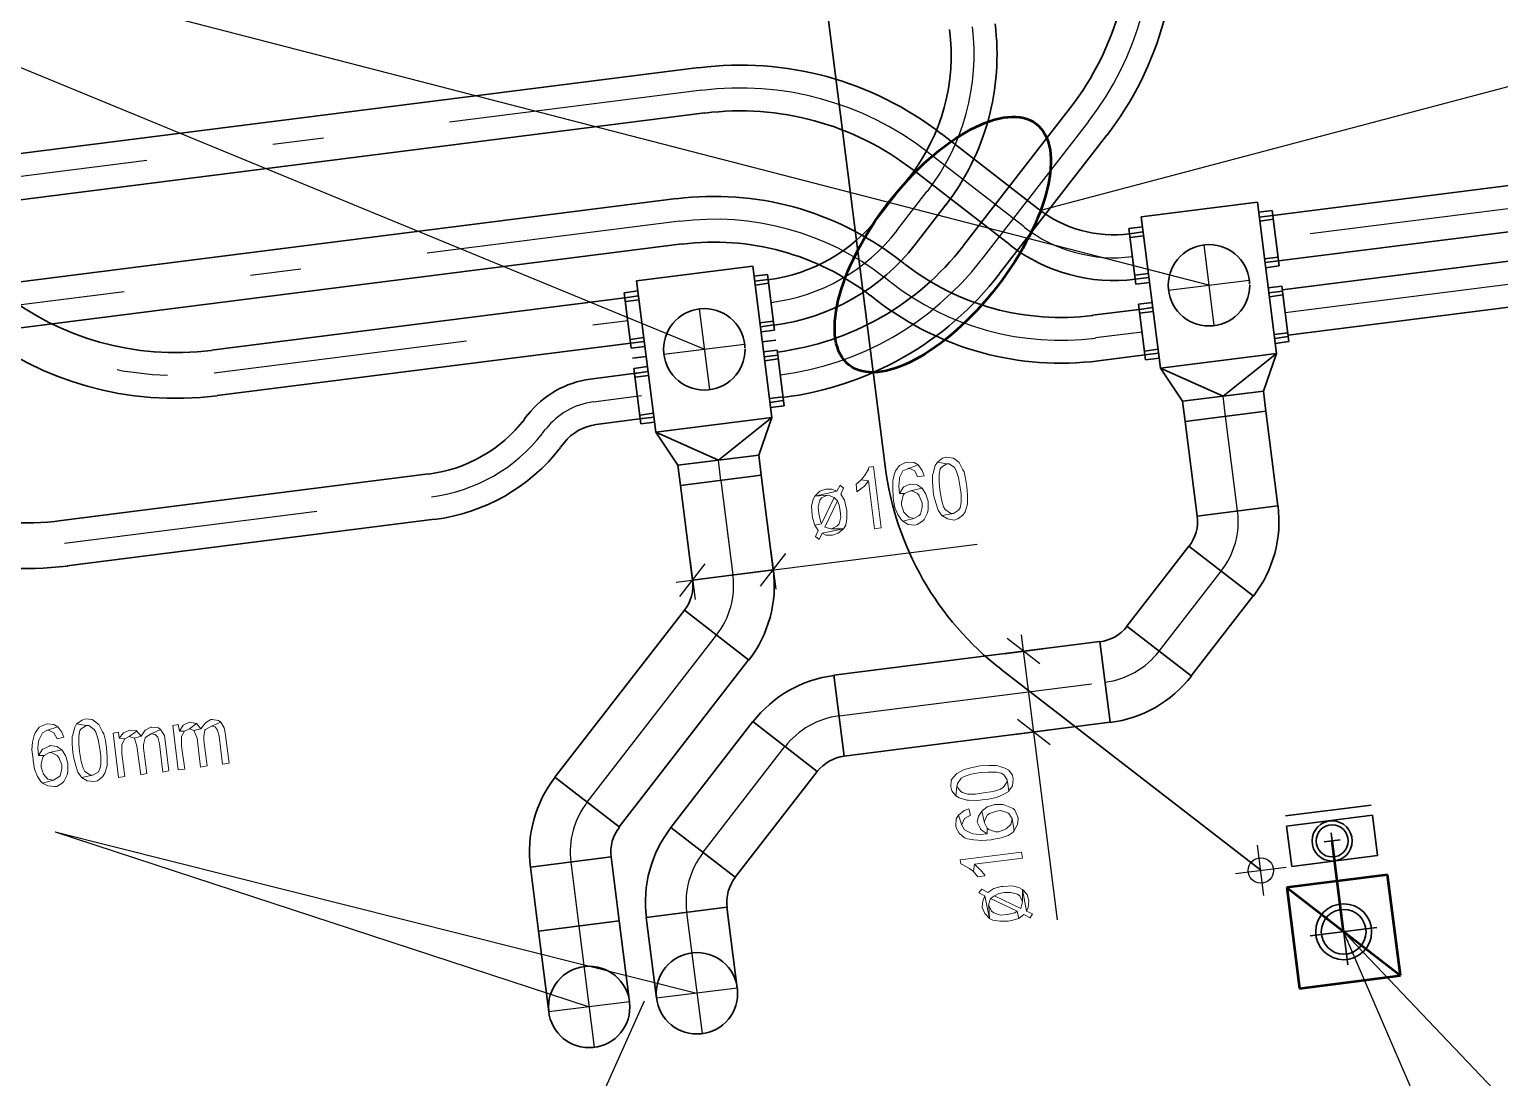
# Model space of a CAD drawing. Header units: metres. Extents: x 2713732.4 to 2713757.2, y 1226081.6 to 1226111.3.
# Drawn here: x 2713742.389 to 2713745.279, y 1226102.037 to 1226104.098 of the extents above; entities that cross this region are included whole.
import ezdxf

# ---------------------------------------------------------------- set-up
doc = ezdxf.new("R2010")
doc.units = ezdxf.units.M
doc.linetypes.add('DASHDOT', pattern=[1, 0.5, -0.25, 0, -0.25])
doc.linetypes.add('HIDDENX2', pattern=[0.75, 0.5, -0.25])
doc.layers.add('einlagen_boden_erstes_og', color=7, linetype='Continuous', true_color=0x000000)

msp = doc.modelspace()

# ---------------------------------------------------------------- linework, layer by layer
at = {"layer": 'einlagen_boden_erstes_og', "color": 96, "linetype": 'Continuous', "lineweight": 35, "true_color": 0x008000, "extrusion": (0.000477202, 0.001815, 0.999998)}
for p, q in [((2713744.0708, 1226103.2389, -0.1823), (2713743.6799, 1226106.3195, -0.1877)), ((2713744.8094, 1226102.4444, -0.1812), (2713744.2986, 1226102.8402, -0.1816))]:
    msp.add_line(p, q, dxfattribs=at)
at = {"layer": 'einlagen_boden_erstes_og', "color": 7, "linetype": 'Continuous', "lineweight": 25, "extrusion": (0.000477202, 0.001815, 0.999998)}
for p, q in [((2713743.7153, 1226103.4691, -0.1825), (2713741.2236, 1226104.4953, -0.1832)), ((2713744.7074, 1226103.595, -0.1832), (2713741.2236, 1226104.4953, -0.1832)), ((2713743.66, 1226103.0109, -0.1816), (2713744.2518, 1226103.086, -0.1821)), ((2713743.8261, 1226103.003, -0.1817), (2713743.8759, 1226103.0673, -0.1818)), ((2713743.8462, 1226103.0732, -0.1818), (2713743.8559, 1226102.9971, -0.1817)), ((2713743.6674, 1226102.9829, -0.1816), (2713743.7172, 1226103.0472, -0.1817)), ((2713743.6875, 1226103.053, -0.1817), (2713743.6971, 1226102.977, -0.1816)), ((2713744.375, 1226102.8502, -0.1817), (2713744.3107, 1226102.9, -0.1817)), ((2713744.4098, 1226102.3473, -0.1808), (2713744.3387, 1226102.9074, -0.1818)), ((2713744.3048, 1226102.8702, -0.1817), (2713744.3809, 1226102.8799, -0.1817)), ((2713744.325, 1226102.7115, -0.1814), (2713744.401, 1226102.7212, -0.1815)), ((2713744.3951, 1226102.6914, -0.1814), (2713744.3309, 1226102.7412, -0.1815)), ((2713742.4392, 1226102.5201, -0.1802), (2713743.4889, 1226102.176, -0.18)), ((2713742.4392, 1226102.5201, -0.1802), (2713743.7008, 1226102.2029, -0.1802)), ((2713745.2518, 1226101.6763, -0.18), (2713744.9722, 1226102.3239, -0.181)), ((2713744.9722, 1226102.3239, -0.181), (2713745.9947, 1226101.2503, -0.1796))]:
    msp.add_line(p, q, dxfattribs=at)
at = {"layer": 'einlagen_boden_erstes_og', "color": 140, "linetype": 'Continuous', "lineweight": 25, "true_color": 0x00c0ff, "extrusion": (0.000477202, 0.001815, 0.999998)}
msp.add_line((2713745.9998, 1226104.1721, -0.1849), (2713744.3765, 1226103.7416, -0.1833), dxfattribs=at)
at = {"layer": 'einlagen_boden_erstes_og', "color": 1, "linetype": 'Continuous', "lineweight": 35, "true_color": 0xff0000, "extrusion": (0.000477202, 0.001815, 0.999998)}
for p, q in [((2713743.7048, 1226104.0229, -0.1835), (2713741.7602, 1226103.7761, -0.1821)), ((2713746.4879, 1226103.9419, -0.1847), (2713744.8331, 1226103.7319, -0.1835)), ((2713743.7162, 1226103.9336, -0.1833), (2713741.7715, 1226103.6868, -0.182)), ((2713744.3718, 1226103.7452, -0.1833), (2713744.1811, 1226103.8929, -0.1835)), ((2713746.4992, 1226103.8526, -0.1845), (2713744.8445, 1226103.6426, -0.1834)), ((2713744.3166, 1226103.674, -0.1832), (2713744.126, 1226103.8218, -0.1833)), ((2713743.6607, 1226103.7653, -0.183), (2713741.5171, 1226103.4933, -0.1815)), ((2713744.5744, 1226103.7293, -0.1834), (2713744.8026, 1226103.7583, -0.1835)), ((2713744.8026, 1226103.7583, -0.1835), (2713744.8403, 1226103.4607, -0.183)), ((2713744.8319, 1226103.7418, -0.1835), (2713744.8051, 1226103.7384, -0.1835)), ((2713744.8063, 1226103.7285, -0.1835), (2713744.8331, 1226103.7319, -0.1835)), ((2713744.8457, 1226103.6327, -0.1833), (2713744.8319, 1226103.7418, -0.1835)), ((2713744.5501, 1226103.7061, -0.1833), (2713744.5769, 1226103.7095, -0.1833)), ((2713744.564, 1226103.597, -0.1831), (2713744.5501, 1226103.7061, -0.1833)), ((2713744.6122, 1226103.4317, -0.1829), (2713744.5744, 1226103.7293, -0.1834)), ((2713744.8073, 1226103.7211, -0.1835), (2713744.8341, 1226103.7245, -0.1835)), ((2713743.672, 1226103.676, -0.1829), (2713741.5285, 1226103.404, -0.1813)), ((2713744.5782, 1226103.6996, -0.1833), (2713744.5514, 1226103.6962, -0.1833)), ((2713744.5791, 1226103.6921, -0.1833), (2713744.5523, 1226103.6887, -0.1833)), ((2713744.1092, 1226103.6367, -0.183), (2713744.0968, 1226103.6463, -0.183)), ((2713744.8167, 1226103.6467, -0.1833), (2713744.8435, 1226103.6501, -0.1834)), ((2713744.8517, 1226103.5859, -0.1833), (2713745.3791, 1226103.6529, -0.1836)), ((2713744.5886, 1226103.6177, -0.1832), (2713744.5618, 1226103.6143, -0.1832)), ((2713744.8177, 1226103.6392, -0.1833), (2713744.8445, 1226103.6426, -0.1834)), ((2713744.8189, 1226103.6293, -0.1833), (2713744.8457, 1226103.6327, -0.1833)), ((2713744.5895, 1226103.6103, -0.1832), (2713744.5627, 1226103.6069, -0.1832)), ((2713744.5908, 1226103.6004, -0.1832), (2713744.564, 1226103.597, -0.1831)), ((2713744.8508, 1226103.593, -0.1833), (2713744.824, 1226103.5896, -0.1832)), ((2713744.8646, 1226103.4839, -0.1831), (2713744.8508, 1226103.593, -0.1833)), ((2713744.054, 1226103.5655, -0.1828), (2713744.0416, 1226103.5751, -0.1828)), ((2713744.569, 1226103.5573, -0.1831), (2713744.5958, 1226103.5607, -0.1831)), ((2713744.8252, 1226103.5797, -0.1832), (2713744.852, 1226103.5831, -0.1832)), ((2713744.8262, 1226103.5723, -0.1832), (2713744.853, 1226103.5757, -0.1832)), ((2713744.863, 1226103.4966, -0.1831), (2713745.3904, 1226103.5636, -0.1835)), ((2713744.5703, 1226103.5474, -0.183), (2713744.4788, 1226103.5358, -0.183)), ((2713744.5829, 1226103.4482, -0.1829), (2713744.569, 1226103.5573, -0.1831)), ((2713744.5971, 1226103.5508, -0.1831), (2713744.5703, 1226103.5474, -0.183)), ((2713744.598, 1226103.5433, -0.1831), (2713744.5712, 1226103.5399, -0.183)), ((2713744.8356, 1226103.4979, -0.1831), (2713744.8624, 1226103.5013, -0.1831)), ((2713744.8366, 1226103.4904, -0.1831), (2713744.8633, 1226103.4938, -0.1831)), ((2713744.8378, 1226103.4805, -0.1831), (2713744.8646, 1226103.4839, -0.1831)), ((2713744.5816, 1226103.4581, -0.1829), (2713744.4901, 1226103.4465, -0.1828)), ((2713744.6074, 1226103.4689, -0.1829), (2713744.5807, 1226103.4655, -0.1829)), ((2713744.6084, 1226103.4615, -0.1829), (2713744.5816, 1226103.4581, -0.1829)), ((2713744.6096, 1226103.4516, -0.1829), (2713744.5829, 1226103.4482, -0.1829)), ((2713744.8403, 1226103.4607, -0.183), (2713744.6122, 1226103.4317, -0.1829)), ((2713744.8403, 1226103.4607, -0.183), (2713744.7351, 1226103.3767, -0.1828)), ((2713744.8403, 1226103.4607, -0.183), (2713744.8144, 1226103.3868, -0.1829)), ((2713744.6557, 1226103.3667, -0.1828), (2713744.6122, 1226103.4317, -0.1829)), ((2713744.7351, 1226103.3767, -0.1828), (2713744.6122, 1226103.4317, -0.1829)), ((2713744.8144, 1226103.3868, -0.1829), (2713744.6557, 1226103.3667, -0.1828)), ((2713744.8144, 1226103.3868, -0.1829), (2713744.8195, 1226103.3471, -0.1828)), ((2713744.6607, 1226103.327, -0.1827), (2713744.6557, 1226103.3667, -0.1828)), ((2713744.6607, 1226103.327, -0.1827), (2713744.8195, 1226103.3471, -0.1828)), ((2713744.8195, 1226103.3471, -0.1828), (2713744.8431, 1226103.1611, -0.1825)), ((2713744.6843, 1226103.141, -0.1824), (2713744.6607, 1226103.327, -0.1827)), ((2713744.6843, 1226103.141, -0.1824), (2713744.8431, 1226103.1611, -0.1825)), ((2713744.5462, 1226102.9245, -0.1819), (2713744.6682, 1226103.0819, -0.1823)), ((2713744.7947, 1226102.9839, -0.1821), (2713744.6682, 1226103.0819, -0.1823)), ((2713744.6682, 1226103.0819, -0.1823), (2713744.7947, 1226102.9839, -0.1821)), ((2713744.7947, 1226102.9839, -0.1821), (2713744.6727, 1226102.8265, -0.1818)), ((2713744.5462, 1226102.9245, -0.1819), (2713744.6727, 1226102.8265, -0.1818)), ((2713744.6727, 1226102.8265, -0.1818), (2713744.5462, 1226102.9245, -0.1819)), ((2713743.9703, 1226102.8278, -0.1815), (2713744.4931, 1226102.8941, -0.1818)), ((2713744.5132, 1226102.7354, -0.1815), (2713744.4931, 1226102.8941, -0.1818)), ((2713744.4931, 1226102.8941, -0.1818), (2713744.5132, 1226102.7354, -0.1815)), ((2713743.9703, 1226102.8278, -0.1815), (2713743.9904, 1226102.669, -0.1812)), ((2713743.9904, 1226102.669, -0.1812), (2713743.9703, 1226102.8278, -0.1815)), ((2713743.6497, 1226102.5288, -0.1808), (2713743.8108, 1226102.7367, -0.1812)), ((2713743.9372, 1226102.6387, -0.1811), (2713743.8108, 1226102.7367, -0.1812)), ((2713743.8108, 1226102.7367, -0.1812), (2713743.9372, 1226102.6387, -0.1811)), ((2713744.5132, 1226102.7354, -0.1815), (2713743.9904, 1226102.669, -0.1812)), ((2713743.9372, 1226102.6387, -0.1811), (2713743.7762, 1226102.4308, -0.1806)), ((2713743.6497, 1226102.5288, -0.1808), (2713743.7762, 1226102.4308, -0.1806)), ((2713743.7762, 1226102.4308, -0.1806), (2713743.6497, 1226102.5288, -0.1808)), ((2713743.76, 1226102.3717, -0.1805), (2713743.6013, 1226102.3516, -0.1804)), ((2713743.76, 1226102.3717, -0.1805), (2713743.6013, 1226102.3516, -0.1804)), ((2713743.6013, 1226102.3516, -0.1804), (2713743.6215, 1226102.1928, -0.1801)), ((2713743.7802, 1226102.213, -0.1802), (2713743.76, 1226102.3717, -0.1805))]:
    msp.add_line(p, q, dxfattribs=at)
at = {"layer": 'einlagen_boden_erstes_og', "color": 7, "linetype": 'DASHDOT', "lineweight": 25, "extrusion": (0.000477202, 0.001815, 0.999998)}
for p, q in [((2713743.7105, 1226103.9783, -0.1834), (2713741.7658, 1226103.7315, -0.182)), ((2713744.4707, 1226103.917, -0.1837), (2713744.2596, 1226103.6446, -0.1831)), ((2713746.4935, 1226103.8973, -0.1846), (2713744.8388, 1226103.6873, -0.1834)), ((2713744.3442, 1226103.7096, -0.1832), (2713744.1535, 1226103.8573, -0.1834)), ((2713744.0942, 1226103.7027, -0.1831), (2713744.1538, 1226103.7796, -0.1833)), ((2713743.6663, 1226103.7207, -0.1829), (2713741.5228, 1226103.4486, -0.1814)), ((2713744.0816, 1226103.6011, -0.1829), (2713744.0692, 1226103.6107, -0.1829)), ((2713744.8573, 1226103.5413, -0.1832), (2713745.3848, 1226103.6082, -0.1835)), ((2713743.7052, 1226103.5485, -0.1826), (2713743.7254, 1226103.3897, -0.1824)), ((2713742.7521, 1226103.4225, -0.182), (2713743.565, 1226103.5256, -0.1825)), ((2713744.5759, 1226103.5027, -0.183), (2713744.4845, 1226103.4911, -0.1829)), ((2713743.6359, 1226103.459, -0.1824), (2713743.7947, 1226103.4792, -0.1826)), ((2713743.4968, 1226103.3658, -0.1822), (2713743.5918, 1226103.3778, -0.1823)), ((2713744.7401, 1226103.3371, -0.1827), (2713744.7351, 1226103.3767, -0.1828)), ((2713744.7637, 1226103.1511, -0.1824), (2713744.7401, 1226103.3371, -0.1827)), ((2713743.397, 1226103.3037, -0.182), (2713743.4041, 1226103.3128, -0.1821)), ((2713743.748, 1226103.2112, -0.182), (2713743.743, 1226103.2509, -0.1821)), ((2713743.748, 1226103.2112, -0.182), (2713743.7717, 1226103.0252, -0.1817)), ((2713742.4575, 1226103.0877, -0.1812), (2713743.1791, 1226103.1793, -0.1817)), ((2713744.6095, 1226102.8755, -0.1818), (2713744.7315, 1226103.0329, -0.1822)), ((2713743.485, 1226102.5787, -0.1808), (2713743.7394, 1226102.907, -0.1815)), ((2713743.9803, 1226102.7484, -0.1813), (2713744.5031, 1226102.8148, -0.1817)), ((2713743.7129, 1226102.4798, -0.1807), (2713743.874, 1226102.6877, -0.1812)), ((2713744.8157, 1226102.3948, -0.1811), (2713744.8031, 1226102.494, -0.1812)), ((2713743.4528, 1226102.4605, -0.1805), (2713743.4687, 1226102.3347, -0.1803)), ((2713744.7598, 1226102.4381, -0.1811), (2713744.859, 1226102.4507, -0.1812)), ((2713743.6807, 1226102.3616, -0.1805), (2713743.7109, 1226102.1235, -0.1801)), ((2713743.4687, 1226102.3347, -0.1803), (2713743.499, 1226102.0966, -0.1799)), ((2713743.7802, 1226102.213, -0.1802), (2713743.6215, 1226102.1928, -0.1801)), ((2713743.5682, 1226102.1861, -0.1801), (2713743.4095, 1226102.1659, -0.18))]:
    msp.add_line(p, q, dxfattribs=at)
at = {"layer": 'einlagen_boden_erstes_og', "color": 150, "linetype": 'Continuous', "lineweight": 35, "true_color": 0x0080ff, "extrusion": (0.000477202, 0.001815, 0.999998)}
for p, q in [((2713744.4351, 1226103.9446, -0.1837), (2713744.224, 1226103.6722, -0.1831)), ((2713744.5062, 1226103.8895, -0.1836), (2713744.2952, 1226103.617, -0.183)), ((2713744.0586, 1226103.7303, -0.1831), (2713744.1182, 1226103.8072, -0.1833)), ((2713744.1298, 1226103.6751, -0.1831), (2713744.1894, 1226103.7521, -0.1832)), ((2713743.5823, 1226103.6034, -0.1827), (2713743.8105, 1226103.6324, -0.1828)), ((2713743.8105, 1226103.6324, -0.1828), (2713743.8483, 1226103.3348, -0.1823)), ((2713743.6201, 1226103.3058, -0.1822), (2713743.5823, 1226103.6034, -0.1827)), ((2713743.8398, 1226103.6159, -0.1828), (2713743.813, 1226103.6125, -0.1828)), ((2713743.8143, 1226103.6026, -0.1828), (2713743.8411, 1226103.606, -0.1828)), ((2713743.8152, 1226103.5952, -0.1828), (2713743.842, 1226103.5986, -0.1828)), ((2713743.8537, 1226103.5068, -0.1826), (2713743.8398, 1226103.6159, -0.1828)), ((2713742.7464, 1226103.4671, -0.182), (2713743.5593, 1226103.5703, -0.1826)), ((2713743.5581, 1226103.5802, -0.1826), (2713743.5849, 1226103.5836, -0.1826)), ((2713743.5719, 1226103.4711, -0.1824), (2713743.5581, 1226103.5802, -0.1826)), ((2713743.5861, 1226103.5737, -0.1826), (2713743.5593, 1226103.5703, -0.1826)), ((2713743.5871, 1226103.5662, -0.1826), (2713743.5603, 1226103.5628, -0.1826)), ((2713743.8247, 1226103.5208, -0.1826), (2713743.8515, 1226103.5242, -0.1827)), ((2713743.8256, 1226103.5133, -0.1826), (2713743.8524, 1226103.5167, -0.1827)), ((2713743.8269, 1226103.5034, -0.1826), (2713743.8537, 1226103.5068, -0.1826)), ((2713742.7577, 1226103.3778, -0.1819), (2713743.5707, 1226103.481, -0.1825)), ((2713743.5965, 1226103.4918, -0.1825), (2713743.5697, 1226103.4884, -0.1825)), ((2713743.5974, 1226103.4844, -0.1825), (2713743.5707, 1226103.481, -0.1825)), ((2713743.5987, 1226103.4745, -0.1825), (2713743.5719, 1226103.4711, -0.1824)), ((2713743.8294, 1226103.4836, -0.1826), (2713743.8562, 1226103.487, -0.1826)), ((2713743.6012, 1226103.4546, -0.1824), (2713743.5744, 1226103.4512, -0.1824)), ((2713743.6012, 1226103.4546, -0.1824), (2713743.5744, 1226103.4512, -0.1824)), ((2713743.8587, 1226103.4671, -0.1826), (2713743.8319, 1226103.4637, -0.1825)), ((2713743.8332, 1226103.4538, -0.1825), (2713743.86, 1226103.4572, -0.1825)), ((2713743.8341, 1226103.4464, -0.1825), (2713743.8609, 1226103.4498, -0.1825)), ((2713743.8726, 1226103.358, -0.1824), (2713743.8587, 1226103.4671, -0.1826)), ((2713743.4911, 1226103.4104, -0.1823), (2713743.5861, 1226103.4225, -0.1824)), ((2713743.577, 1226103.4314, -0.1824), (2713743.6037, 1226103.4348, -0.1824)), ((2713743.5908, 1226103.3223, -0.1822), (2713743.577, 1226103.4314, -0.1824)), ((2713743.605, 1226103.4249, -0.1824), (2713743.5782, 1226103.4215, -0.1823)), ((2713743.6059, 1226103.4174, -0.1824), (2713743.5792, 1226103.414, -0.1823)), ((2713743.8436, 1226103.372, -0.1824), (2713743.8703, 1226103.3754, -0.1824)), ((2713743.8445, 1226103.3645, -0.1824), (2713743.8713, 1226103.3679, -0.1824)), ((2713743.8458, 1226103.3546, -0.1824), (2713743.8726, 1226103.358, -0.1824)), ((2713743.3615, 1226103.3313, -0.1821), (2713743.3685, 1226103.3404, -0.1821)), ((2713743.5025, 1226103.3211, -0.1821), (2713743.5975, 1226103.3332, -0.1822)), ((2713743.6154, 1226103.343, -0.1822), (2713743.5886, 1226103.3396, -0.1822)), ((2713743.6163, 1226103.3356, -0.1822), (2713743.5895, 1226103.3322, -0.1822)), ((2713743.6201, 1226103.3058, -0.1822), (2713743.8483, 1226103.3348, -0.1823)), ((2713743.8483, 1226103.3348, -0.1823), (2713743.743, 1226103.2509, -0.1821)), ((2713743.8483, 1226103.3348, -0.1823), (2713743.8224, 1226103.2609, -0.1822)), ((2713743.6176, 1226103.3257, -0.1822), (2713743.5908, 1226103.3223, -0.1822)), ((2713743.6636, 1226103.2408, -0.1821), (2713743.6201, 1226103.3058, -0.1822)), ((2713743.743, 1226103.2509, -0.1821), (2713743.6201, 1226103.3058, -0.1822)), ((2713743.4326, 1226103.2762, -0.182), (2713743.4396, 1226103.2852, -0.182)), ((2713743.8224, 1226103.2609, -0.1822), (2713743.6636, 1226103.2408, -0.1821)), ((2713743.6687, 1226103.2011, -0.182), (2713743.6636, 1226103.2408, -0.1821)), ((2713743.8224, 1226103.2609, -0.1822), (2713743.8274, 1226103.2212, -0.1821)), ((2713742.4518, 1226103.1324, -0.1813), (2713743.1735, 1226103.2239, -0.1818)), ((2713743.6687, 1226103.2011, -0.182), (2713743.8274, 1226103.2212, -0.1821)), ((2713743.8274, 1226103.2212, -0.1821), (2713743.851, 1226103.0352, -0.1818)), ((2713743.6923, 1226103.0151, -0.1817), (2713743.6687, 1226103.2011, -0.182)), ((2713742.4631, 1226103.0431, -0.1811), (2713743.1848, 1226103.1347, -0.1816)), ((2713743.851, 1226103.0352, -0.1818), (2713743.6923, 1226103.0151, -0.1817)), ((2713743.4218, 1226102.6277, -0.1808), (2713743.6762, 1226102.956, -0.1815)), ((2713743.8026, 1226102.858, -0.1814), (2713743.6762, 1226102.956, -0.1815)), ((2713743.8026, 1226102.858, -0.1814), (2713743.5483, 1226102.5297, -0.1807)), ((2713743.4218, 1226102.6277, -0.1808), (2713743.5483, 1226102.5297, -0.1807)), ((2713743.5483, 1226102.5297, -0.1807), (2713743.4218, 1226102.6277, -0.1808)), ((2713743.5321, 1226102.4706, -0.1806), (2713743.3734, 1226102.4505, -0.1805)), ((2713743.3734, 1226102.4505, -0.1805), (2713743.5321, 1226102.4706, -0.1806)), ((2713743.5321, 1226102.4706, -0.1806), (2713743.5481, 1226102.3448, -0.1804)), ((2713743.3894, 1226102.3247, -0.1803), (2713743.3734, 1226102.4505, -0.1805)), ((2713743.5481, 1226102.3448, -0.1804), (2713743.3894, 1226102.3247, -0.1803)), ((2713743.5481, 1226102.3448, -0.1804), (2713743.3894, 1226102.3247, -0.1803)), ((2713743.5682, 1226102.1861, -0.1801), (2713743.5481, 1226102.3448, -0.1804)), ((2713743.3894, 1226102.3247, -0.1803), (2713743.4095, 1226102.1659, -0.18))]:
    msp.add_line(p, q, dxfattribs=at)
at = {"layer": 'einlagen_boden_erstes_og', "color": 7, "linetype": 'HIDDENX2', "lineweight": 25, "extrusion": (0.000477202, 0.001815, 0.999998)}
for p, q in [((2713744.6973, 1226103.6744, -0.1833), (2713744.7174, 1226103.5156, -0.1831)), ((2713744.628, 1226103.5849, -0.1831), (2713744.7867, 1226103.6051, -0.1833)), ((2713743.5971, 1226102.1872, -0.1801), (2713743.3332, 1226101.5982, -0.1789))]:
    msp.add_line(p, q, dxfattribs=at)
at = {"layer": 'einlagen_boden_erstes_og', "color": 36, "linetype": 'Continuous', "lineweight": 35, "true_color": 0x6a4015, "extrusion": (0.000477202, 0.001815, 0.999998)}
for p, q in [((2713745.0263, 1226102.5727, -0.1815), (2713744.8577, 1226102.5513, -0.1814)), ((2713745.0288, 1226102.5529, -0.1815), (2713744.8602, 1226102.5315, -0.1813)), ((2713745.0389, 1226102.4735, -0.1813), (2713745.0288, 1226102.5529, -0.1815)), ((2713744.8703, 1226102.4521, -0.1812), (2713744.8602, 1226102.5315, -0.1813)), ((2713744.9515, 1226102.4869, -0.1813), (2713744.9476, 1226102.5181, -0.1814)), ((2713744.9339, 1226102.5005, -0.1813), (2713744.9652, 1226102.5045, -0.1813)), ((2713745.0389, 1226102.4735, -0.1813), (2713744.8703, 1226102.4521, -0.1812))]:
    msp.add_line(p, q, dxfattribs=at)
at = {"layer": 'einlagen_boden_erstes_og', "color": 36, "linetype": 'Continuous', "lineweight": 50, "true_color": 0x6a4015, "extrusion": (0.000477202, 0.001815, 0.999998)}
msp.add_line((2713744.9722, 1226102.3239, -0.181), (2713744.9495, 1226102.5025, -0.1813), dxfattribs=at)
at = {"layer": 'einlagen_boden_erstes_og', "color": 7, "linetype": 'HIDDENX2', "lineweight": 50, "extrusion": (0.000477202, 0.001815, 0.999998)}
for p, q in [((2713745.0588, 1226102.4357, -0.1813), (2713744.8604, 1226102.4105, -0.1811)), ((2713745.084, 1226102.2373, -0.1809), (2713745.0588, 1226102.4357, -0.1813)), ((2713744.8604, 1226102.4105, -0.1811), (2713744.8856, 1226102.2121, -0.1808)), ((2713744.8604, 1226102.4105, -0.1811), (2713745.084, 1226102.2373, -0.1809)), ((2713744.8856, 1226102.2121, -0.1808), (2713745.084, 1226102.2373, -0.1809))]:
    msp.add_line(p, q, dxfattribs=at)
at = {"layer": 'einlagen_boden_erstes_og', "color": 36, "linetype": 'DASHDOT', "lineweight": 35, "true_color": 0x6a4015, "extrusion": (0.000477202, 0.001815, 0.999998)}
for p, q in [((2713744.9639, 1226102.3894, -0.1811), (2713744.9805, 1226102.2585, -0.1809)), ((2713744.9067, 1226102.3156, -0.181), (2713745.0377, 1226102.3322, -0.1811))]:
    msp.add_line(p, q, dxfattribs=at)
at = {"layer": 'einlagen_boden_erstes_og', "color": 7, "lineweight": 0}
for points in [[(2713744.1152, 1226103.2471), (2713744.1108, 1226103.246), (2713744.0989, 1226103.2406), (2713744.0913, 1226103.2297), (2713744.0891, 1226103.2243), (2713744.0858, 1226103.2113), (2713744.0858, 1226103.1961), (2713744.0869, 1226103.1776), (2713744.0869, 1226103.1754), (2713744.0902, 1226103.1581), (2713744.0956, 1226103.1439), (2713744.1021, 1226103.1342), (2713744.1054, 1226103.1309), (2713744.1271, 1226103.1363), (2713744.1173, 1226103.1385), (2713744.1076, 1226103.1483), (2713744.1032, 1226103.1624), (2713744.1032, 1226103.1678), (2713744.1065, 1226103.182), (2713744.1087, 1226103.1852), (2713744.0989, 1226103.1852), (2713744.0978, 1226103.2004), (2713744.0989, 1226103.2135), (2713744.0989, 1226103.2167), (2713744.1054, 1226103.2297), (2713744.1152, 1226103.2341), (2713744.1358, 1226103.2417), (2713744.1282, 1226103.246)], [(2713744.1358, 1226103.2417), (2713744.1152, 1226103.2341), (2713744.1173, 1226103.2352), (2713744.1293, 1226103.2297), (2713744.1347, 1226103.2178), (2713744.1478, 1226103.22), (2713744.1434, 1226103.2308)], [(2713744.1738, 1226103.2471), (2713744.1695, 1226103.2406), (2713744.1651, 1226103.2254), (2713744.164, 1226103.2221), (2713744.164, 1226103.208), (2713744.1651, 1226103.1906), (2713744.1662, 1226103.183), (2713744.1706, 1226103.1667), (2713744.1749, 1226103.1526), (2713744.1814, 1226103.1428), (2713744.1825, 1226103.1418), (2713744.2053, 1226103.1461), (2713744.1999, 1226103.1461), (2713744.189, 1226103.1537), (2713744.1858, 1226103.1591), (2713744.1814, 1226103.1733), (2713744.1782, 1226103.1928), (2713744.1771, 1226103.2069), (2713744.1771, 1226103.2232), (2713744.1793, 1226103.2341), (2713744.1814, 1226103.2373), (2713744.1923, 1226103.2439)], [(2713744.1912, 1226103.2569), (2713744.1836, 1226103.2547), (2713744.1738, 1226103.2471), (2713744.1923, 1226103.2439), (2713744.1966, 1226103.2439), (2713744.2075, 1226103.2363), (2713744.2108, 1226103.2308), (2713744.2151, 1226103.2167), (2713744.2184, 1226103.1972), (2713744.2205, 1226103.1841), (2713744.2205, 1226103.1678), (2713744.2184, 1226103.157), (2713744.2151, 1226103.1526), (2713744.2053, 1226103.1461), (2713744.1825, 1226103.1418), (2713744.1934, 1226103.1352), (2713744.2064, 1226103.1331), (2713744.214, 1226103.1352), (2713744.2238, 1226103.1428), (2713744.2281, 1226103.1494), (2713744.2325, 1226103.1646), (2713744.2325, 1226103.1678), (2713744.2325, 1226103.182), (2713744.2314, 1226103.1993), (2713744.2292, 1226103.2145), (2713744.226, 1226103.2276), (2713744.2238, 1226103.2319), (2713744.2173, 1226103.245), (2713744.2162, 1226103.246), (2713744.2053, 1226103.2547), (2713744.2042, 1226103.2547)], [(2713744.0239, 1226103.2124), (2713744.0141, 1226103.2037), (2713744.0152, 1226103.1885), (2713744.0174, 1226103.1896), (2713744.0283, 1226103.1982), (2713744.0294, 1226103.1993), (2713744.038, 1226103.2102)], [(2713744.0478, 1226103.2384), (2713744.0391, 1226103.2373), (2713744.038, 1226103.233), (2713744.0304, 1226103.22), (2713744.0239, 1226103.2124), (2713744.038, 1226103.2102), (2713744.05, 1226103.1157), (2713744.063, 1226103.1179)], [(2713743.9826, 1226103.2015), (2713743.9761, 1226103.1896), (2713743.9327, 1226103.1798), (2713743.9577, 1226103.182), (2713743.9588, 1226103.182), (2713743.9707, 1226103.1776), (2713743.9772, 1226103.1711), (2713743.9805, 1226103.1624), (2713743.9826, 1226103.1515), (2713743.9837, 1226103.1385), (2713743.9805, 1226103.1255), (2713743.9761, 1226103.1211), (2713743.9653, 1226103.1157), (2713743.9892, 1226103.1157), (2713743.9935, 1226103.1233), (2713743.9957, 1226103.1363), (2713743.9957, 1226103.1526), (2713743.9946, 1226103.157), (2713743.9913, 1226103.1722), (2713743.9837, 1226103.1841), (2713743.9892, 1226103.1961)], [(2713743.9555, 1226103.1939), (2713743.9544, 1226103.1939), (2713743.9425, 1226103.1896), (2713743.9327, 1226103.1798), (2713743.9761, 1226103.1896), (2713743.9664, 1226103.1939)], [(2713744.1206, 1226103.2037), (2713744.1195, 1226103.2037), (2713744.1076, 1226103.1982), (2713744.1065, 1226103.1972), (2713744.0989, 1226103.1852), (2713744.1087, 1226103.1852), (2713744.1206, 1226103.1906), (2713744.1434, 1226103.1961), (2713744.1336, 1226103.2026)], [(2713744.1434, 1226103.1961), (2713744.1206, 1226103.1906), (2713744.1239, 1226103.1906), (2713744.1347, 1226103.1852), (2713744.138, 1226103.1809), (2713744.1434, 1226103.1667), (2713744.1434, 1226103.1581), (2713744.1402, 1226103.145), (2713744.138, 1226103.1418), (2713744.1271, 1226103.1363), (2713744.1054, 1226103.1309), (2713744.1163, 1226103.1244), (2713744.1293, 1226103.1233), (2713744.1336, 1226103.1244), (2713744.1445, 1226103.1309), (2713744.1478, 1226103.1342), (2713744.1543, 1226103.1472), (2713744.1554, 1226103.1537), (2713744.1554, 1226103.1689), (2713744.1554, 1226103.17), (2713744.151, 1226103.1841)], [(2713743.9327, 1226103.1798), (2713743.9294, 1226103.1743), (2713743.9262, 1226103.1602), (2713743.9273, 1226103.1428), (2713743.9283, 1226103.1374), (2713743.9327, 1226103.1233), (2713743.9457, 1226103.1255), (2713743.9435, 1226103.1309), (2713743.9403, 1226103.1461), (2713743.9392, 1226103.1591), (2713743.9425, 1226103.1722), (2713743.9457, 1226103.1765), (2713743.9577, 1226103.182)], [(2713743.9707, 1226103.1776), (2713743.9457, 1226103.1255), (2713743.9327, 1226103.1233), (2713743.9392, 1226103.1124), (2713743.9338, 1226103.1005), (2713743.9414, 1226103.0951), (2713743.9468, 1226103.107), (2713743.9892, 1226103.1157), (2713743.9653, 1226103.1157), (2713743.9642, 1226103.1157), (2713743.9522, 1226103.1189), (2713743.9772, 1226103.1711)], [(2713743.9892, 1226103.1157), (2713743.9468, 1226103.107), (2713743.9544, 1226103.1037), (2713743.9674, 1226103.1037), (2713743.9783, 1226103.107)], [(2713742.4239, 1226102.7322), (2713742.4196, 1226102.7312), (2713742.4076, 1226102.7257), (2713742.4, 1226102.7149), (2713742.3978, 1226102.7094), (2713742.3946, 1226102.6964), (2713742.3935, 1226102.6812), (2713742.3957, 1226102.6627), (2713742.3957, 1226102.6606), (2713742.3989, 1226102.6432), (2713742.4043, 1226102.6291), (2713742.4109, 1226102.6193), (2713742.4141, 1226102.616), (2713742.4359, 1226102.6215), (2713742.425, 1226102.6236), (2713742.4163, 1226102.6334), (2713742.412, 1226102.6475), (2713742.412, 1226102.654), (2713742.4152, 1226102.6671), (2713742.4174, 1226102.6703), (2713742.4065, 1226102.6703), (2713742.4054, 1226102.6855), (2713742.4065, 1226102.6986), (2713742.4076, 1226102.7018), (2713742.4141, 1226102.7149), (2713742.4239, 1226102.7203), (2713742.4445, 1226102.7268), (2713742.4369, 1226102.7312)], [(2713742.4445, 1226102.7268), (2713742.4239, 1226102.7203), (2713742.4261, 1226102.7203), (2713742.4369, 1226102.7149), (2713742.4435, 1226102.7029), (2713742.4565, 1226102.7062), (2713742.4521, 1226102.716)], [(2713742.4815, 1226102.7322), (2713742.4782, 1226102.7257), (2713742.4739, 1226102.7105), (2713742.4728, 1226102.7073), (2713742.4728, 1226102.6931), (2713742.4739, 1226102.6758), (2713742.475, 1226102.6682), (2713742.4793, 1226102.6519), (2713742.4836, 1226102.6377), (2713742.4902, 1226102.628), (2713742.4912, 1226102.6269), (2713742.513, 1226102.6312), (2713742.5086, 1226102.6312), (2713742.4978, 1226102.6388), (2713742.4945, 1226102.6454), (2713742.4902, 1226102.6584), (2713742.4869, 1226102.6779), (2713742.4858, 1226102.6931), (2713742.4858, 1226102.7084), (2713742.488, 1226102.7192), (2713742.4902, 1226102.7225), (2713742.501, 1226102.729)], [(2713742.4989, 1226102.742), (2713742.4923, 1226102.7399), (2713742.4815, 1226102.7322), (2713742.501, 1226102.729), (2713742.5054, 1226102.729), (2713742.5162, 1226102.7214), (2713742.5195, 1226102.716), (2713742.5238, 1226102.7018), (2713742.5271, 1226102.6834), (2713742.5293, 1226102.6692), (2713742.5293, 1226102.653), (2713742.5271, 1226102.6432), (2713742.5238, 1226102.6377), (2713742.513, 1226102.6312), (2713742.4912, 1226102.6269), (2713742.5021, 1226102.6204), (2713742.5151, 1226102.6193), (2713742.5227, 1226102.6204), (2713742.5325, 1226102.628), (2713742.5369, 1226102.6356), (2713742.5412, 1226102.6497), (2713742.5412, 1226102.653), (2713742.5412, 1226102.6671), (2713742.5401, 1226102.6845), (2713742.538, 1226102.6997), (2713742.5347, 1226102.7127), (2713742.5325, 1226102.717), (2713742.526, 1226102.7301), (2713742.5249, 1226102.7312), (2713742.5141, 1226102.7399), (2713742.5119, 1226102.7409)], [(2713742.6292, 1226102.7257), (2713742.627, 1226102.7257), (2713742.6162, 1226102.7203), (2713742.6086, 1226102.7084), (2713742.5955, 1226102.704), (2713742.5955, 1226102.704), (2713742.5999, 1226102.6888), (2713742.6075, 1226102.6323), (2713742.6194, 1226102.6345), (2713742.6129, 1226102.6845), (2713742.6129, 1226102.6921), (2713742.6162, 1226102.7051), (2713742.6173, 1226102.7062), (2713742.6281, 1226102.7127), (2713742.6466, 1226102.7214), (2713742.6422, 1226102.7246)], [(2713742.6466, 1226102.7214), (2713742.6281, 1226102.7127), (2713742.6357, 1226102.7116), (2713742.6411, 1226102.7062), (2713742.6444, 1226102.6931), (2713742.6509, 1226102.6377), (2713742.6629, 1226102.6399), (2713742.6553, 1226102.6997), (2713742.6542, 1226102.7094)], [(2713742.6813, 1226102.7312), (2713742.6705, 1226102.729), (2713742.6813, 1226102.6421), (2713742.6944, 1226102.6432), (2713742.6879, 1226102.6888), (2713742.6879, 1226102.6921), (2713742.6879, 1226102.7073), (2713742.6933, 1226102.7181), (2713742.6835, 1226102.7181)], [(2713742.7042, 1226102.7355), (2713742.7031, 1226102.7355), (2713742.6911, 1226102.7301), (2713742.6835, 1226102.7181), (2713742.6933, 1226102.7181), (2713742.7031, 1226102.7225), (2713742.7172, 1226102.7333), (2713742.7172, 1226102.7333)], [(2713742.7172, 1226102.7333), (2713742.7031, 1226102.7225), (2713742.7128, 1226102.7192), (2713742.7259, 1226102.7225)], [(2713742.7476, 1226102.7409), (2713742.7454, 1226102.7409), (2713742.7346, 1226102.7344), (2713742.7259, 1226102.7225), (2713742.7128, 1226102.7192), (2713742.7128, 1226102.7181), (2713742.7183, 1226102.704), (2713742.7248, 1226102.6475), (2713742.7378, 1226102.6497), (2713742.7313, 1226102.6997), (2713742.7313, 1226102.7073), (2713742.7335, 1226102.7203), (2713742.7346, 1226102.7214), (2713742.7465, 1226102.7279), (2713742.765, 1226102.7355), (2713742.7606, 1226102.7388)], [(2713742.765, 1226102.7355), (2713742.7465, 1226102.7279), (2713742.7541, 1226102.7268), (2713742.7585, 1226102.7203), (2713742.7617, 1226102.7084), (2713742.7682, 1226102.653), (2713742.7813, 1226102.6551), (2713742.7737, 1226102.7149), (2713742.7715, 1226102.7246)], [(2713742.564, 1226102.716), (2713742.5532, 1226102.7138), (2713742.564, 1226102.6269), (2713742.576, 1226102.6291), (2713742.5705, 1226102.6736), (2713742.5705, 1226102.6779), (2713742.5705, 1226102.6921), (2713742.576, 1226102.7029), (2713742.5651, 1226102.704)], [(2713742.5858, 1226102.7203), (2713742.5858, 1226102.7203), (2713742.5738, 1226102.7149), (2713742.5651, 1226102.704), (2713742.576, 1226102.7029), (2713742.5847, 1226102.7073), (2713742.5999, 1226102.7181), (2713742.5988, 1226102.7192)], [(2713742.5999, 1226102.7181), (2713742.5847, 1226102.7073), (2713742.5955, 1226102.704), (2713742.6086, 1226102.7084)], [(2713742.4293, 1226102.6899), (2713742.4282, 1226102.6888), (2713742.4163, 1226102.6834), (2713742.4141, 1226102.6823), (2713742.4065, 1226102.6703), (2713742.4174, 1226102.6703), (2713742.4282, 1226102.6758), (2713742.4521, 1226102.6812), (2713742.4424, 1226102.6877)], [(2713742.4521, 1226102.6812), (2713742.4282, 1226102.6758), (2713742.4315, 1226102.6758), (2713742.4435, 1226102.6703), (2713742.4467, 1226102.666), (2713742.4521, 1226102.6519), (2713742.4521, 1226102.6443), (2713742.4489, 1226102.6301), (2713742.4467, 1226102.628), (2713742.4359, 1226102.6215), (2713742.4141, 1226102.616), (2713742.425, 1226102.6106), (2713742.438, 1226102.6095), (2713742.4424, 1226102.6095), (2713742.4532, 1226102.616), (2713742.4565, 1226102.6193), (2713742.463, 1226102.6323), (2713742.4641, 1226102.6388), (2713742.4641, 1226102.654), (2713742.4641, 1226102.6551), (2713742.4597, 1226102.6703)], [(2713744.1999, 1226102.6084), (2713744.2021, 1226102.6008), (2713744.2097, 1226102.591), (2713744.2118, 1226102.6095), (2713744.2129, 1226102.6149), (2713744.2205, 1226102.6258), (2713744.226, 1226102.6291), (2713744.2401, 1226102.6334), (2713744.2586, 1226102.6367), (2713744.2727, 1226102.6377), (2713744.289, 1226102.6377), (2713744.2987, 1226102.6356), (2713744.3042, 1226102.6323), (2713744.3107, 1226102.6225), (2713744.3139, 1226102.6008), (2713744.3216, 1226102.6106), (2713744.3226, 1226102.6236), (2713744.3216, 1226102.6312), (2713744.3139, 1226102.641), (2713744.3063, 1226102.6454), (2713744.2922, 1226102.6497), (2713744.289, 1226102.6508), (2713744.2748, 1226102.6508), (2713744.2575, 1226102.6497), (2713744.2423, 1226102.6464), (2713744.2292, 1226102.6432), (2713744.2249, 1226102.6421), (2713744.2118, 1226102.6345), (2713744.2108, 1226102.6334), (2713744.2021, 1226102.6236), (2713744.201, 1226102.6215)], [(2713744.2097, 1226102.591), (2713744.2162, 1226102.5867), (2713744.2314, 1226102.5823), (2713744.2347, 1226102.5823), (2713744.2488, 1226102.5813), (2713744.2662, 1226102.5834), (2713744.2738, 1226102.5845), (2713744.2901, 1226102.5878), (2713744.3031, 1226102.5932), (2713744.3139, 1226102.5997), (2713744.3139, 1226102.6008), (2713744.3107, 1226102.6225), (2713744.3107, 1226102.6182), (2713744.3031, 1226102.6073), (2713744.2966, 1226102.603), (2713744.2835, 1226102.5997), (2713744.264, 1226102.5965), (2713744.2488, 1226102.5943), (2713744.2336, 1226102.5943), (2713744.2227, 1226102.5976), (2713744.2194, 1226102.5997), (2713744.2118, 1226102.6095)], [(2713744.2097, 1226102.5324), (2713744.2108, 1226102.528), (2713744.2162, 1226102.5172), (2713744.2271, 1226102.5085), (2713744.2325, 1226102.5063), (2713744.2455, 1226102.5041), (2713744.2607, 1226102.5031), (2713744.2792, 1226102.5041), (2713744.2814, 1226102.5052), (2713744.2987, 1226102.5085), (2713744.3129, 1226102.5128), (2713744.3226, 1226102.5193), (2713744.3248, 1226102.5226), (2713744.3205, 1226102.5454), (2713744.3183, 1226102.5346), (2713744.3085, 1226102.5259), (2713744.2944, 1226102.5204), (2713744.2879, 1226102.5204), (2713744.2748, 1226102.5248), (2713744.2716, 1226102.527), (2713744.2716, 1226102.5161), (2713744.2564, 1226102.515), (2713744.2433, 1226102.5161), (2713744.2401, 1226102.5172), (2713744.2271, 1226102.5237), (2713744.2216, 1226102.5335), (2713744.2151, 1226102.553), (2713744.2108, 1226102.5454)], [(2713744.2151, 1226102.553), (2713744.2216, 1226102.5335), (2713744.2216, 1226102.5346), (2713744.2271, 1226102.5465), (2713744.239, 1226102.553), (2713744.2357, 1226102.565), (2713744.226, 1226102.5617)], [(2713744.252, 1226102.5389), (2713744.2531, 1226102.5367), (2713744.2586, 1226102.5259), (2713744.2596, 1226102.5237), (2713744.2716, 1226102.5161), (2713744.2716, 1226102.527), (2713744.2662, 1226102.5378), (2713744.2607, 1226102.5606), (2713744.2542, 1226102.5508)], [(2713744.2607, 1226102.5606), (2713744.2662, 1226102.5378), (2713744.2662, 1226102.5411), (2713744.2716, 1226102.553), (2713744.2759, 1226102.5563), (2713744.2901, 1226102.5606), (2713744.2977, 1226102.5617), (2713744.3118, 1226102.5574), (2713744.3139, 1226102.5563), (2713744.3205, 1226102.5454), (2713744.3248, 1226102.5226), (2713744.3313, 1226102.5346), (2713744.3324, 1226102.5465), (2713744.3313, 1226102.5508), (2713744.3259, 1226102.5628), (2713744.3226, 1226102.5661), (2713744.3096, 1226102.5715), (2713744.3031, 1226102.5737), (2713744.2879, 1226102.5737), (2713744.2868, 1226102.5737), (2713744.2716, 1226102.5693)], [(2713744.2184, 1226102.465), (2713744.2194, 1226102.4574), (2713744.2238, 1226102.4553), (2713744.2368, 1226102.4477), (2713744.2444, 1226102.4422), (2713744.2466, 1226102.4563), (2713744.3411, 1226102.4683), (2713744.3389, 1226102.4802)], [(2713744.2444, 1226102.4422), (2713744.2531, 1226102.4314), (2713744.2672, 1226102.4335), (2713744.2672, 1226102.4346), (2713744.2586, 1226102.4455), (2713744.2564, 1226102.4466), (2713744.2466, 1226102.4563)], [(2713744.2553, 1226102.3999), (2713744.2672, 1226102.3944), (2713744.2759, 1226102.3499), (2713744.2748, 1226102.3749), (2713744.2738, 1226102.376), (2713744.2781, 1226102.389), (2713744.2857, 1226102.3944), (2713744.2944, 1226102.3988), (2713744.3053, 1226102.4009), (2713744.3183, 1226102.4009), (2713744.3313, 1226102.3977), (2713744.3357, 1226102.3944), (2713744.3411, 1226102.3825), (2713744.3411, 1226102.4064), (2713744.3335, 1226102.4107), (2713744.3205, 1226102.414), (2713744.3031, 1226102.4129), (2713744.2987, 1226102.4129), (2713744.2846, 1226102.4086), (2713744.2727, 1226102.4009), (2713744.2607, 1226102.4075)], [(2713744.2781, 1226102.389), (2713744.3302, 1226102.364), (2713744.3335, 1226102.3499), (2713744.3433, 1226102.3575), (2713744.3563, 1226102.351), (2713744.3607, 1226102.3586), (2713744.3487, 1226102.364), (2713744.3411, 1226102.4064), (2713744.3411, 1226102.3825), (2713744.3411, 1226102.3825), (2713744.3378, 1226102.3694), (2713744.2857, 1226102.3944)], [(2713744.3411, 1226102.4064), (2713744.3487, 1226102.364), (2713744.352, 1226102.3716), (2713744.3531, 1226102.3847), (2713744.3498, 1226102.3966)], [(2713744.2618, 1226102.3727), (2713744.2618, 1226102.3716), (2713744.2672, 1226102.3597), (2713744.2759, 1226102.3499), (2713744.2672, 1226102.3944), (2713744.2629, 1226102.3836)], [(2713744.2759, 1226102.3499), (2713744.2824, 1226102.3466), (2713744.2966, 1226102.3445), (2713744.3129, 1226102.3445), (2713744.3194, 1226102.3455), (2713744.3335, 1226102.3499), (2713744.3302, 1226102.364), (2713744.3259, 1226102.3608), (2713744.3107, 1226102.3575), (2713744.2977, 1226102.3564), (2713744.2846, 1226102.3608), (2713744.2803, 1226102.364), (2713744.2748, 1226102.3749)]]:
    msp.add_lwpolyline(points, close=True, dxfattribs=at)
at = {"layer": 'einlagen_boden_erstes_og', "color": 1, "linetype": 'HIDDENX2', "lineweight": 35, "true_color": 0xff0000, "extrusion": (0.000477202, 0.001815, 0.999998)}
msp.add_circle((2713744.3985, 1226099.2245, 3520.5086), 0.08, dxfattribs=at)
at = {"layer": 'einlagen_boden_erstes_og', "color": 150, "linetype": 'HIDDENX2', "lineweight": 35, "true_color": 0x0080ff, "extrusion": (0.000477202, 0.001815, 0.999998)}
msp.add_circle((2713743.4064, 1226099.0986, 3520.5086), 0.08, dxfattribs=at)
at = {"layer": 'einlagen_boden_erstes_og', "color": 36, "linetype": 'Continuous', "lineweight": 35, "true_color": 0x6a4015, "extrusion": (0.000477202, 0.001815, 0.999998)}
for centre, radius in [((2713744.6406, 1226098.132, 3520.5086), 0.0395), ((2713744.6406, 1226098.132, 3520.5086), 0.0315), ((2713744.6633, 1226097.9534, 3520.5086), 0.055), ((2713744.6633, 1226097.9534, 3520.5086), 0.044)]:
    msp.add_circle(centre, radius, dxfattribs=at)
at = {"layer": 'einlagen_boden_erstes_og', "color": 96, "linetype": 'Continuous', "lineweight": 25, "true_color": 0x008000, "extrusion": (0.000477202, 0.001815, 0.999998)}
msp.add_circle((2713744.5005, 1226098.0739, 3520.5086), 0.025, dxfattribs=at)
at = {"layer": 'einlagen_boden_erstes_og', "color": 1, "linetype": 'Continuous', "lineweight": 35, "true_color": 0xff0000, "extrusion": (0.000477202, 0.001815, 0.999998)}
msp.add_circle((2713743.3919, 1226097.8324, 3520.5086), 0.08, dxfattribs=at)
at = {"layer": 'einlagen_boden_erstes_og', "color": 150, "linetype": 'Continuous', "lineweight": 35, "true_color": 0x0080ff, "extrusion": (0.000477202, 0.001815, 0.999998)}
msp.add_circle((2713743.18, 1226097.8055, 3520.5086), 0.08, dxfattribs=at)
for centre, radius, start, end in [((2713743.6875, 1226099.914, 3520.5086), 0.555, 322.2326, 7.2326), ((2713743.6875, 1226099.914, 3520.5086), 0.645, 322.2326, 7.2326), ((2713743.4981, 1226099.6778, 3520.5086), 0.4837, 322.2325, 7.2326), ((2713743.4981, 1226099.6778, 3520.5086), 0.3937, 322.2325, 7.2326), ((2713742.3676, 1226099.6472, 3520.5086), 0.645, 187.2326, 277.2325), ((2713742.3676, 1226099.6472, 3520.5086), 0.555, 187.2326, 277.2325), ((2713743.491, 1226099.5602, 3520.5086), 0.3273, 277.2325, 322.2325), ((2713743.491, 1226099.5602, 3520.5086), 0.4173, 277.2325, 322.2325), ((2713743.4811, 1226099.6379, 3520.5086), 0.549, 277.2326, 322.2326), ((2713743.4811, 1226099.6379, 3520.5086), 0.639, 277.2326, 322.2326), ((2713742.073, 1226099.3124, 3520.5086), 0.645, 187.2326, 277.2326), ((2713742.073, 1226099.3124, 3520.5086), 0.555, 187.2326, 277.2326), ((2713743.2055, 1226098.8568, 3520.5086), 0.1845, 97.2325, 142.2325), ((2713742.829, 1226099.134, 3520.5086), 0.2829, 277.2326, 322.2325), ((2713743.2055, 1226098.8568, 3520.5086), 0.0945, 97.2325, 142.2325), ((2713742.829, 1226099.134, 3520.5086), 0.3729, 277.2326, 322.2325), ((2713743.304, 1226098.6345, 3520.5086), 0.08, 322.2325, 7.2325), ((2713743.304, 1226098.6345, 3520.5086), 0.24, 322.2325, 7.2325), ((2713743.3026, 1226098.1102, 3520.5086), 0.24, 142.2325, 187.2325), ((2713743.3026, 1226098.1102, 3520.5086), 0.08, 142.2325, 187.2325)]:
    msp.add_arc(centre, radius, start, end, dxfattribs=at)
at = {"layer": 'einlagen_boden_erstes_og', "color": 7, "linetype": 'DASHDOT', "lineweight": 25, "extrusion": (0.000477202, 0.001815, 0.999998)}
for centre, radius, start, end in [((2713743.6875, 1226099.914, 3520.5086), 0.6, 322.2326, 7.2326), ((2713743.4981, 1226099.6778, 3520.5086), 0.4387, 322.2325, 7.2326), ((2713743.4771, 1226099.0125, 3520.5086), 0.6, 52.2325, 97.2325), ((2713742.3676, 1226099.6472, 3520.5086), 0.6, 187.2326, 277.2325), ((2713743.4261, 1226098.8088, 3520.5086), 0.5456, 52.2325, 97.2325), ((2713744.2118, 1226099.5669, 3520.5086), 0.2882, 232.2325, 277.2325), ((2713743.491, 1226099.5602, 3520.5086), 0.3723, 277.2325, 322.2325), ((2713743.4811, 1226099.6379, 3520.5086), 0.594, 277.2326, 322.2326), ((2713742.073, 1226099.3124, 3520.5086), 0.6, 187.2326, 277.2326), ((2713744.1069, 1226099.6619, 3520.5086), 0.5456, 232.2325, 277.2325), ((2713743.2055, 1226098.8568, 3520.5086), 0.1395, 97.2325, 142.2325), ((2713742.829, 1226099.134, 3520.5086), 0.3279, 277.2326, 322.2325), ((2713744.2961, 1226098.7604, 3520.5086), 0.16, 322.2325, 7.2325), ((2713743.304, 1226098.6345, 3520.5086), 0.16, 322.2325, 7.2325), ((2713744.1741, 1226098.603, 3520.5086), 0.16, 277.2325, 322.2325), ((2713743.6916, 1226098.2192, 3520.5086), 0.16, 97.2325, 142.2325), ((2713743.3026, 1226098.1102, 3520.5086), 0.16, 142.2325, 187.2325), ((2713743.5305, 1226098.0112, 3520.5086), 0.16, 142.2325, 187.2325)]:
    msp.add_arc(centre, radius, start, end, dxfattribs=at)
at = {"layer": 'einlagen_boden_erstes_og', "color": 1, "linetype": 'Continuous', "lineweight": 35, "true_color": 0xff0000, "extrusion": (0.000477202, 0.001815, 0.999998)}
for centre, radius, start, end in [((2713743.4771, 1226099.0125, 3520.5086), 0.645, 52.2325, 97.2325), ((2713743.4771, 1226099.0125, 3520.5086), 0.555, 52.2325, 97.2325), ((2713743.4261, 1226098.8088, 3520.5086), 0.5906, 52.2325, 97.2325), ((2713744.2118, 1226099.5669, 3520.5086), 0.2432, 232.2325, 277.2325), ((2713743.4261, 1226098.8088, 3520.5086), 0.5006, 52.2325, 97.2325), ((2713744.2118, 1226099.5669, 3520.5086), 0.3332, 232.2325, 277.2325), ((2713744.1069, 1226099.6619, 3520.5086), 0.5006, 232.2325, 277.2325), ((2713744.1069, 1226099.6619, 3520.5086), 0.5906, 232.2325, 277.2325), ((2713744.2961, 1226098.7604, 3520.5086), 0.24, 322.2325, 7.2325), ((2713744.2961, 1226098.7604, 3520.5086), 0.08, 322.2325, 7.2325), ((2713744.1741, 1226098.603, 3520.5086), 0.08, 277.2325, 322.2325), ((2713743.6916, 1226098.2192, 3520.5086), 0.24, 97.2325, 142.2325), ((2713744.1741, 1226098.603, 3520.5086), 0.24, 277.2325, 322.2325), ((2713743.6916, 1226098.2192, 3520.5086), 0.08, 97.2325, 142.2325), ((2713743.5305, 1226098.0112, 3520.5086), 0.24, 142.2325, 187.2325), ((2713743.5305, 1226098.0112, 3520.5086), 0.08, 142.2325, 187.2325)]:
    msp.add_arc(centre, radius, start, end, dxfattribs=at)
at = {"layer": 'einlagen_boden_erstes_og', "color": 96, "linetype": 'Continuous', "lineweight": 35, "true_color": 0x008000, "extrusion": (0.000477202, 0.001815, 0.999998)}
msp.add_arc((2713744.3572, 1226098.9439, 3520.5086), 0.6, 187.2325, 232.2325, dxfattribs=at)
at = {"layer": 'einlagen_boden_erstes_og', "color": 140, "linetype": 'Continuous', "lineweight": 50, "true_color": 0x00c0ff, "extrusion": (0.000477202, 0.001815, 0.999998)}
msp.add_ellipse((2713744.1842, 1226103.6747, -0.1831), major_axis=(0.1838, 0.2372, -0.0005), ratio=0.44961, dxfattribs=at)

doc.saveas('drawing.dxf')
